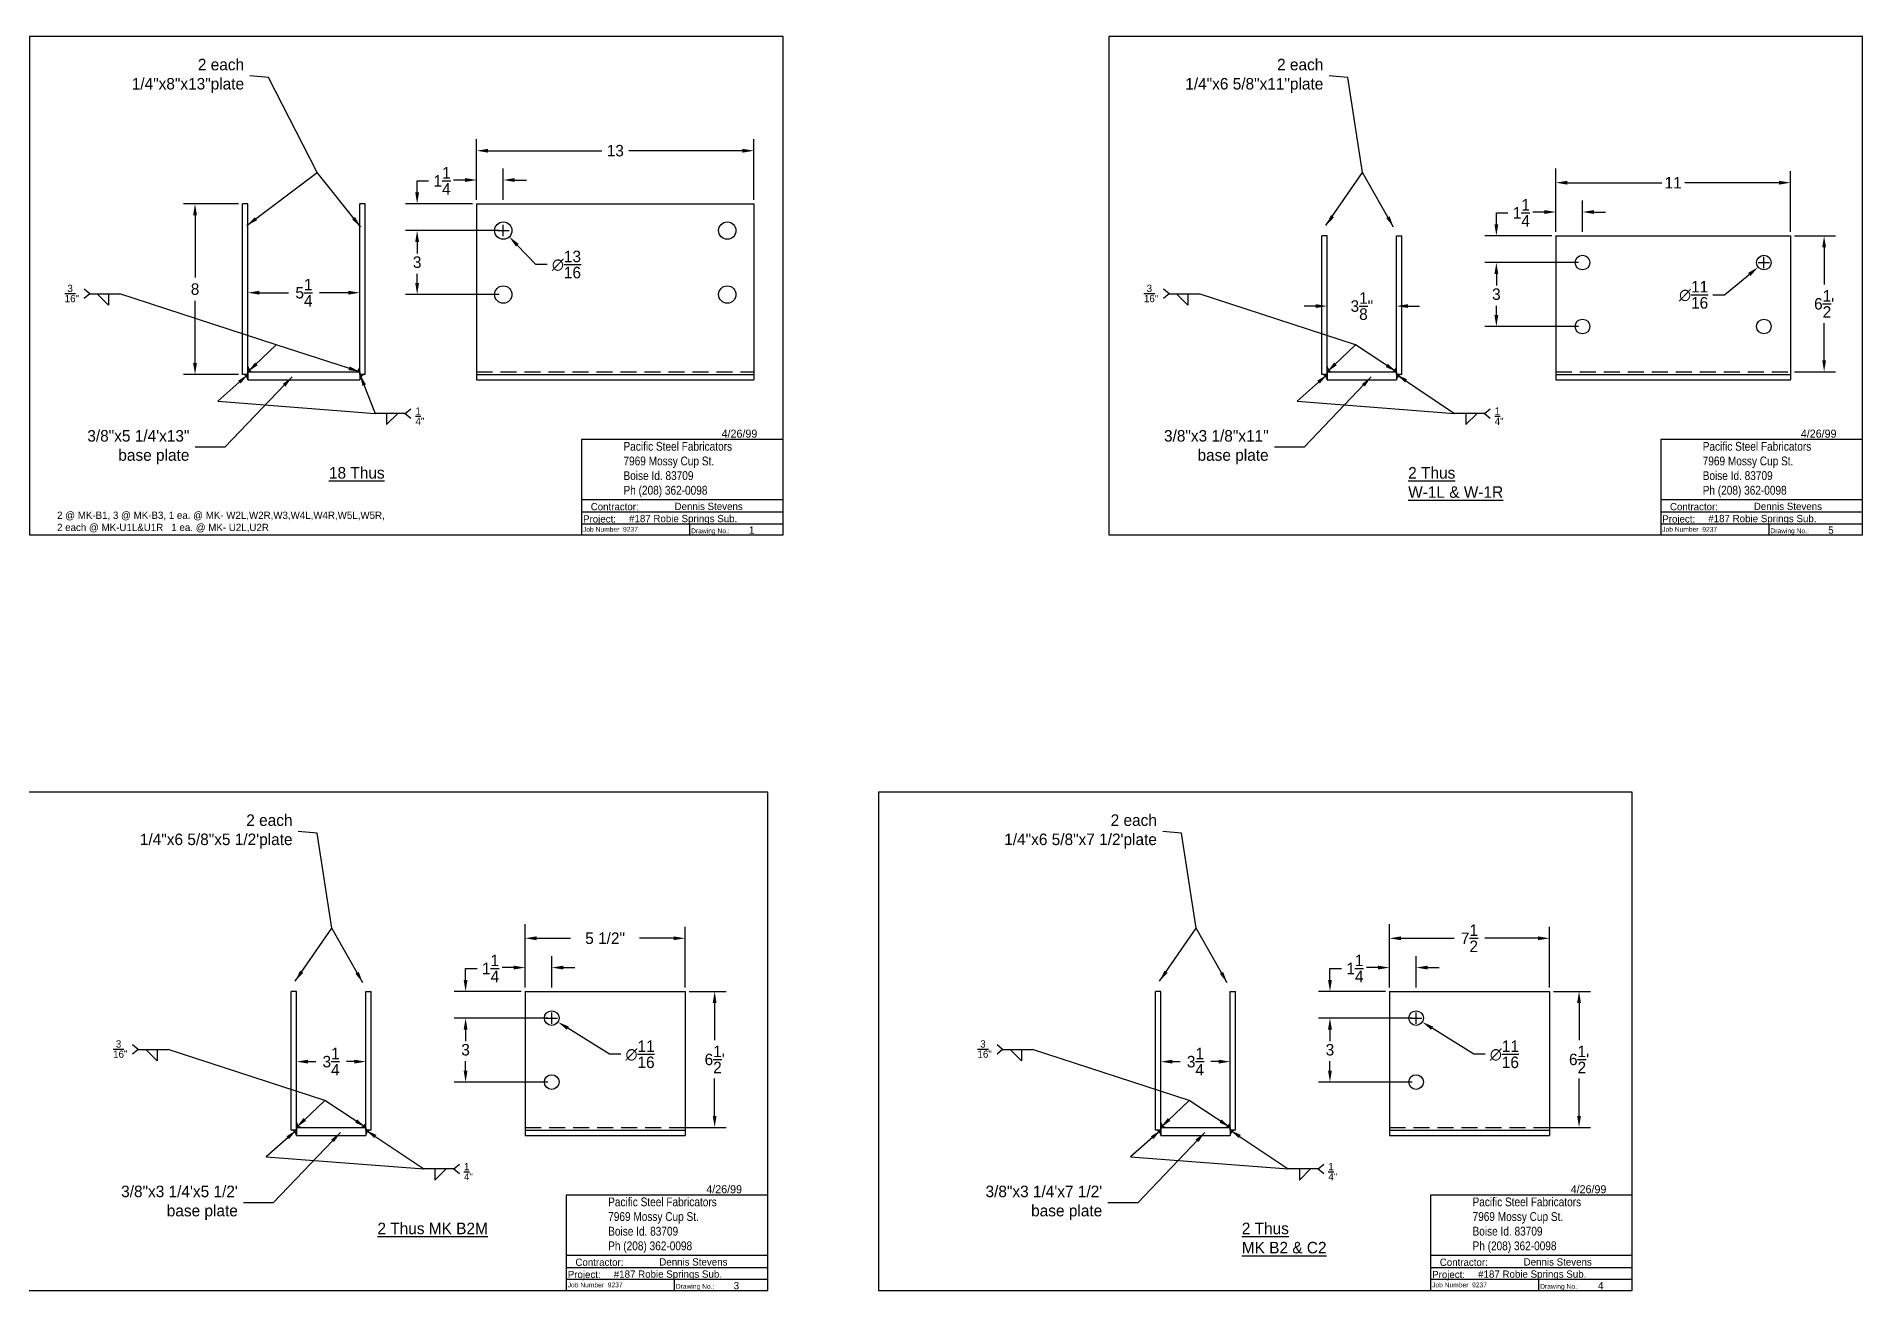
# Model space of a CAD drawing. Extents: x 252 to 458, y -85 to 309.
# Drawn here: x 331.8 to 417.4, y -37.6 to 21.2 of the extents above; entities that cross this region are included whole.
import ezdxf

# ---------------------------------------------------------------- set-up
doc = ezdxf.new("R2010")
doc.units = 0
doc.header["$MEASUREMENT"] = 0
doc.linetypes.add('HIDDEN', pattern=[0.375, 0.25, -0.125])
doc.layers.get('0').update_dxf_attribs({"linetype": 'CONTINUOUS'})
doc.layers.get('DEFPOINTS').update_dxf_attribs({"linetype": 'CONTINUOUS'})
doc.dimstyles.get("Standard").update_dxf_attribs({"dimscale": 12, "dimtxt": 0.18, "dimasz": 0.18, "dimexe": 0.18, "dimexo": 0.0625, "dimgap": 0.09, "dimtad": 0, "dimtih": 1, "dimtoh": 1, "dimdec": 4, "dimzin": 0, "dimdsep": 46, "dimlunit": 5, "dimtxsty": 'Standard', "dimcen": 0.09, "dimadec": 0, "dimazin": 0, "dimtfac": 1, "dimtdec": 4, "dimtofl": 0, "dimtmove": 0, "dimatfit": 3, "dimfxl": 1, "dimtolj": 1, "dimtzin": 0, "dimarcsym": 0})

# ---------------------------------------------------------------- blocks, each defined once
blk = doc.blocks.new('*D0')
at = {"color": 0, "lineweight": -2}
for p, q in [((341.715, 5.659), (341.715, 9.722)), ((346.965, 5.659), (346.965, 9.722)), ((342.255, 9.182), (343.62, 9.182)), ((346.425, 9.182), (345.06, 9.182))]:
    blk.add_line(p, q, dxfattribs=at)
at = {"color": 0}
for points in [[(342.255, 9.272), (342.255, 9.092), (341.715, 9.182)], [(346.425, 9.272), (346.425, 9.092), (346.965, 9.182)]]:
    blk.add_solid(points, dxfattribs=at)
at = {"layer": 'DEFPOINTS', "color": 0}
for p in [(346.965, 9.182), (341.715, 5.472), (346.965, 5.472)]:
    blk.add_point(p, dxfattribs=at)
at = {"color": 0, "insert": (344.34, 9.182), "char_height": 0.54, "attachment_point": 5}
blk.add_mtext('\\A1;5{\\H1.000000x;\\S1/4;}', dxfattribs=at)
blk = doc.blocks.new('*D1')
at = {"color": 0, "lineweight": -2}
for p, q in [((341.278, 13.347), (338.694, 13.347)), ((339.234, 12.807), (339.234, 9.887)), ((339.234, 5.887), (339.234, 8.807)), ((341.278, 5.347), (338.694, 5.347))]:
    blk.add_line(p, q, dxfattribs=at)
at = {"color": 0}
for points in [[(339.144, 12.807), (339.324, 12.807), (339.234, 13.347)], [(339.144, 5.887), (339.324, 5.887), (339.234, 5.347)]]:
    blk.add_solid(points, dxfattribs=at)
at = {"layer": 'DEFPOINTS', "color": 0}
for p in [(341.465, 13.347), (339.234, 5.347), (341.465, 5.347)]:
    blk.add_point(p, dxfattribs=at)
at = {"color": 0, "insert": (339.234, 9.347), "char_height": 0.54, "attachment_point": 5}
blk.add_mtext('\\A1;8', dxfattribs=at)
blk = doc.blocks.new('*D2')
at = {"color": 0, "lineweight": -2}
for p, q in [((349.644, 13.887), (349.644, 14.427)), ((349.644, 14.427), (350.184, 14.427)), ((352.245, 13.347), (349.104, 13.347)), ((352.245, 12.097), (349.104, 12.097)), ((349.644, 11.557), (349.644, 11.017))]:
    blk.add_line(p, q, dxfattribs=at)
at = {"color": 0}
for points in [[(349.554, 13.887), (349.734, 13.887), (349.644, 13.347)], [(349.554, 11.557), (349.734, 11.557), (349.644, 12.097)]]:
    blk.add_solid(points, dxfattribs=at)
at = {"layer": 'DEFPOINTS', "color": 0}
for p in [(349.644, 13.347), (352.432, 13.347), (352.432, 12.097)]:
    blk.add_point(p, dxfattribs=at)
at = {"color": 0, "insert": (350.814, 14.427), "char_height": 0.54, "attachment_point": 5}
blk.add_mtext('\\A1;1{\\H1.000000x;\\S1/4;}', dxfattribs=at)
blk = doc.blocks.new('*D3')
at = {"color": 0, "lineweight": -2}
for p, q in [((353.495, 12.097), (349.104, 12.097)), ((349.644, 11.557), (349.644, 11.15)), ((349.644, 9.637), (349.644, 10.07)), ((353.495, 9.097), (349.104, 9.097))]:
    blk.add_line(p, q, dxfattribs=at)
at = {"color": 0}
for points in [[(349.554, 11.557), (349.734, 11.557), (349.644, 12.097)], [(349.554, 9.637), (349.734, 9.637), (349.644, 9.097)]]:
    blk.add_solid(points, dxfattribs=at)
at = {"layer": 'DEFPOINTS', "color": 0}
for p in [(353.682, 12.097), (349.644, 9.097), (353.682, 9.097)]:
    blk.add_point(p, dxfattribs=at)
at = {"color": 0, "insert": (349.644, 10.61), "char_height": 0.54, "attachment_point": 5}
blk.add_mtext('\\A1;3', dxfattribs=at)
blk = doc.blocks.new('*D4')
at = {"color": 0, "lineweight": -2}
for p, q in [((352.432, 13.534), (352.432, 16.38)), ((365.432, 13.534), (365.432, 16.38)), ((352.972, 15.84), (358.302, 15.84)), ((364.892, 15.84), (359.562, 15.84))]:
    blk.add_line(p, q, dxfattribs=at)
at = {"color": 0}
for points in [[(352.972, 15.93), (352.972, 15.75), (352.432, 15.84)], [(364.892, 15.93), (364.892, 15.75), (365.432, 15.84)]]:
    blk.add_solid(points, dxfattribs=at)
at = {"layer": 'DEFPOINTS', "color": 0}
for p in [(352.432, 15.84), (352.432, 13.347), (365.432, 13.347)]:
    blk.add_point(p, dxfattribs=at)
at = {"color": 0, "insert": (358.932, 15.84), "char_height": 0.54, "attachment_point": 5}
blk.add_mtext('\\A1;13', dxfattribs=at)
blk = doc.blocks.new('*D5')
at = {"color": 0, "lineweight": -2}
for p, q in [((353.412, 12.097), (353.952, 12.097)), ((353.682, 11.827), (353.682, 12.367)), ((355.203, 10.504), (354.336, 11.412)), ((355.743, 10.504), (355.203, 10.504))]:
    blk.add_line(p, q, dxfattribs=at)
at = {"color": 0}
blk.add_solid([(354.401, 11.474), (354.271, 11.35), (353.963, 11.803)], dxfattribs=at)
at = {"layer": 'DEFPOINTS', "color": 0}
for p in [(353.402, 12.39), (353.963, 11.803)]:
    blk.add_point(p, dxfattribs=at)
at = {"color": 0, "insert": (356.643, 10.504), "char_height": 0.54, "attachment_point": 5}
blk.add_mtext('\\A1;∅{\\H1.000000x;\\S13/16;}', dxfattribs=at)
blk = doc.blocks.new('*D7')
at = {"color": 0, "lineweight": -2}
for p, q in [((400.229, 12.387), (400.229, 12.927)), ((400.229, 12.927), (400.769, 12.927)), ((402.829, 11.847), (399.689, 11.847)), ((402.829, 10.597), (399.689, 10.597)), ((400.229, 10.057), (400.229, 9.517))]:
    blk.add_line(p, q, dxfattribs=at)
at = {"color": 0}
for points in [[(400.139, 12.387), (400.319, 12.387), (400.229, 11.847)], [(400.139, 10.057), (400.319, 10.057), (400.229, 10.597)]]:
    blk.add_solid(points, dxfattribs=at)
at = {"layer": 'DEFPOINTS', "color": 0}
for p in [(400.229, 11.847), (403.017, 11.847), (403.017, 10.597)]:
    blk.add_point(p, dxfattribs=at)
at = {"color": 0, "insert": (401.399, 12.927), "char_height": 0.54, "attachment_point": 5}
blk.add_mtext('\\A1;1{\\H1.000000x;\\S1/4;}', dxfattribs=at)
blk = doc.blocks.new('*D9')
at = {"color": 0, "lineweight": -2}
for p, q in [((403.017, 12.034), (403.017, 14.88)), ((414.017, 12.034), (414.017, 14.88)), ((403.557, 14.34), (407.977, 14.34)), ((413.477, 14.34), (409.057, 14.34))]:
    blk.add_line(p, q, dxfattribs=at)
at = {"color": 0}
for points in [[(403.557, 14.43), (403.557, 14.25), (403.017, 14.34)], [(413.477, 14.43), (413.477, 14.25), (414.017, 14.34)]]:
    blk.add_solid(points, dxfattribs=at)
at = {"layer": 'DEFPOINTS', "color": 0}
for p in [(403.017, 14.34), (403.017, 11.847), (414.017, 11.847)]:
    blk.add_point(p, dxfattribs=at)
at = {"color": 0, "insert": (408.517, 14.34), "char_height": 0.54, "attachment_point": 5}
blk.add_mtext('\\A1;11', dxfattribs=at)
blk = doc.blocks.new('*D8')
at = {"color": 0, "lineweight": -2}
for p, q in [((404.079, 10.597), (399.689, 10.597)), ((400.229, 10.057), (400.229, 9.65)), ((400.229, 8.137), (400.229, 8.57)), ((404.079, 7.597), (399.689, 7.597))]:
    blk.add_line(p, q, dxfattribs=at)
at = {"color": 0}
for points in [[(400.139, 10.057), (400.319, 10.057), (400.229, 10.597)], [(400.139, 8.137), (400.319, 8.137), (400.229, 7.597)]]:
    blk.add_solid(points, dxfattribs=at)
at = {"layer": 'DEFPOINTS', "color": 0}
for p in [(404.267, 10.597), (400.229, 7.597), (404.267, 7.597)]:
    blk.add_point(p, dxfattribs=at)
at = {"color": 0, "insert": (400.229, 9.11), "char_height": 0.54, "attachment_point": 5}
blk.add_mtext('\\A1;3', dxfattribs=at)
blk = doc.blocks.new('*D10')
at = {"color": 0, "lineweight": -2}
for p, q in [((392.3, 5.659), (392.3, 9.095)), ((395.55, 5.659), (395.55, 9.095)), ((391.76, 8.555), (391.22, 8.555)), ((396.09, 8.555), (396.63, 8.555))]:
    blk.add_line(p, q, dxfattribs=at)
at = {"color": 0}
for points in [[(391.76, 8.645), (391.76, 8.465), (392.3, 8.555)], [(396.09, 8.645), (396.09, 8.465), (395.55, 8.555)]]:
    blk.add_solid(points, dxfattribs=at)
at = {"layer": 'DEFPOINTS', "color": 0}
for p in [(392.3, 8.555), (392.3, 5.472), (395.55, 5.472)]:
    blk.add_point(p, dxfattribs=at)
at = {"color": 0, "insert": (393.925, 8.555), "char_height": 0.54, "attachment_point": 5}
blk.add_mtext('\\A1;3\\S1/8;"', dxfattribs=at)
blk = doc.blocks.new('FILLET_WELD_RIGHT')
for p, q in [((20, 0), (0, 0)), ((7.5, -7.5), (15, 0)), ((7.5, 0), (7.5, -7.5)), ((20, 0), (23.75, 3.125)), ((20, 0), (23.75, -3.125))]:
    blk.add_line(p, q)
blk = doc.blocks.new('*D12')
at = {"color": 0, "lineweight": -2}
for p, q in [((414.204, 11.847), (416.131, 11.847)), ((415.591, 11.307), (415.591, 9.559)), ((415.591, 6.012), (415.591, 7.759)), ((414.204, 5.472), (416.131, 5.472))]:
    blk.add_line(p, q, dxfattribs=at)
at = {"color": 0}
for points in [[(415.501, 11.307), (415.681, 11.307), (415.591, 11.847)], [(415.501, 6.012), (415.681, 6.012), (415.591, 5.472)]]:
    blk.add_solid(points, dxfattribs=at)
at = {"layer": 'DEFPOINTS', "color": 0}
for p in [(414.017, 11.847), (415.591, 11.847), (414.017, 5.472)]:
    blk.add_point(p, dxfattribs=at)
at = {"color": 0, "insert": (415.591, 8.659), "char_height": 0.54, "attachment_point": 5}
blk.add_mtext("\\A1;6\\S1/2;'", dxfattribs=at)
blk = doc.blocks.new('*D13')
at = {"color": 0, "lineweight": -2}
for p, q in [((412.497, 10.597), (413.037, 10.597)), ((412.767, 10.327), (412.767, 10.867)), ((410.916, 9.084), (412.083, 10.037)), ((410.376, 9.084), (410.916, 9.084))]:
    blk.add_line(p, q, dxfattribs=at)
at = {"color": 0}
blk.add_solid([(412.026, 10.107), (412.14, 9.967), (412.501, 10.379)], dxfattribs=at)
at = {"layer": 'DEFPOINTS', "color": 0}
for p in [(412.501, 10.379), (413.033, 10.814)]:
    blk.add_point(p, dxfattribs=at)
at = {"color": 0, "insert": (409.476, 9.084), "char_height": 0.54, "attachment_point": 5}
blk.add_mtext('\\A1;∅{\\H1.000000x;\\S11/16;}', dxfattribs=at)
blk = doc.blocks.new('*D16')
at = {"color": 0, "lineweight": -2}
for p, q in [((355.765, -24.838), (351.375, -24.838)), ((351.915, -25.378), (351.915, -25.785)), ((351.915, -27.298), (351.915, -26.865)), ((355.765, -27.838), (351.375, -27.838))]:
    blk.add_line(p, q, dxfattribs=at)
at = {"color": 0}
for points in [[(351.825, -25.378), (352.005, -25.378), (351.915, -24.838)], [(351.825, -27.298), (352.005, -27.298), (351.915, -27.838)]]:
    blk.add_solid(points, dxfattribs=at)
at = {"layer": 'DEFPOINTS', "color": 0}
for p in [(355.953, -24.838), (351.915, -27.838), (355.953, -27.838)]:
    blk.add_point(p, dxfattribs=at)
at = {"color": 0, "insert": (351.915, -26.325), "char_height": 0.54, "attachment_point": 5}
blk.add_mtext('\\A1;3', dxfattribs=at)
blk = doc.blocks.new('*D14')
at = {"color": 0, "lineweight": -2}
for p, q in [((351.915, -23.048), (351.915, -22.508)), ((351.915, -22.508), (352.455, -22.508)), ((354.515, -23.588), (351.375, -23.588)), ((354.515, -24.838), (351.375, -24.838)), ((351.915, -25.378), (351.915, -25.918))]:
    blk.add_line(p, q, dxfattribs=at)
at = {"color": 0}
for points in [[(351.825, -23.048), (352.005, -23.048), (351.915, -23.588)], [(351.825, -25.378), (352.005, -25.378), (351.915, -24.838)]]:
    blk.add_solid(points, dxfattribs=at)
at = {"layer": 'DEFPOINTS', "color": 0}
for p in [(351.915, -23.588), (354.703, -23.588), (354.703, -24.838)]:
    blk.add_point(p, dxfattribs=at)
at = {"color": 0, "insert": (353.085, -22.508), "char_height": 0.54, "attachment_point": 5}
blk.add_mtext('\\A1;1{\\H1.000000x;\\S1/4;}', dxfattribs=at)
blk = doc.blocks.new('*D17')
at = {"color": 0, "lineweight": -2}
for p, q in [((343.985, -29.776), (343.985, -26.34)), ((347.235, -29.776), (347.235, -26.34)), ((344.525, -26.88), (344.89, -26.88)), ((346.695, -26.88), (346.33, -26.88))]:
    blk.add_line(p, q, dxfattribs=at)
at = {"color": 0}
for points in [[(344.525, -26.79), (344.525, -26.97), (343.985, -26.88)], [(346.695, -26.79), (346.695, -26.97), (347.235, -26.88)]]:
    blk.add_solid(points, dxfattribs=at)
at = {"layer": 'DEFPOINTS', "color": 0}
for p in [(343.985, -26.88), (343.985, -29.963), (347.235, -29.963)]:
    blk.add_point(p, dxfattribs=at)
at = {"color": 0, "insert": (345.61, -26.88), "char_height": 0.54, "attachment_point": 5}
blk.add_mtext('\\A1;3{\\H1.000000x;\\S1/4;}', dxfattribs=at)
blk = doc.blocks.new('*D15')
at = {"color": 0, "lineweight": -2}
for p, q in [((354.703, -23.401), (354.703, -20.555)), ((355.243, -21.095), (356.833, -21.095)), ((361.663, -21.095), (360.073, -21.095)), ((362.203, -23.401), (362.203, -20.555))]:
    blk.add_line(p, q, dxfattribs=at)
at = {"color": 0}
for points in [[(355.243, -21.005), (355.243, -21.185), (354.703, -21.095)], [(361.663, -21.005), (361.663, -21.185), (362.203, -21.095)]]:
    blk.add_solid(points, dxfattribs=at)
at = {"layer": 'DEFPOINTS', "color": 0}
for p in [(354.703, -21.095), (354.703, -23.588), (362.203, -23.588)]:
    blk.add_point(p, dxfattribs=at)
at = {"color": 0, "insert": (358.453, -21.095), "char_height": 0.54, "attachment_point": 5}
blk.add_mtext('\\A1;5 1/2"', dxfattribs=at)
blk = doc.blocks.new('*D18')
at = {"color": 0, "lineweight": -2}
for p, q in [((362.39, -23.588), (364.129, -23.588)), ((363.589, -24.128), (363.589, -25.876)), ((363.589, -29.423), (363.589, -27.676)), ((362.203, -29.963), (364.129, -29.963))]:
    blk.add_line(p, q, dxfattribs=at)
at = {"color": 0}
for points in [[(363.499, -24.128), (363.679, -24.128), (363.589, -23.588)], [(363.499, -29.423), (363.679, -29.423), (363.589, -29.963)]]:
    blk.add_solid(points, dxfattribs=at)
at = {"layer": 'DEFPOINTS', "color": 0}
for p in [(362.203, -23.588), (363.589, -23.588), (362.015, -29.963)]:
    blk.add_point(p, dxfattribs=at)
at = {"color": 0, "insert": (363.589, -26.776), "char_height": 0.54, "attachment_point": 5}
blk.add_mtext("\\A1;6\\S1/2;'", dxfattribs=at)
blk = doc.blocks.new('*D19')
at = {"color": 0, "lineweight": -2}
for p, q in [((355.953, -25.108), (355.953, -24.568)), ((355.683, -24.838), (356.223, -24.838)), ((358.653, -26.533), (356.701, -25.308)), ((359.193, -26.533), (358.653, -26.533))]:
    blk.add_line(p, q, dxfattribs=at)
at = {"color": 0}
blk.add_solid([(356.749, -25.232), (356.653, -25.384), (356.244, -25.021)], dxfattribs=at)
at = {"layer": 'DEFPOINTS', "color": 0}
for p in [(355.661, -24.656), (356.244, -25.021)]:
    blk.add_point(p, dxfattribs=at)
at = {"color": 0, "insert": (360.093, -26.533), "char_height": 0.54, "attachment_point": 5}
blk.add_mtext('\\A1;∅{\\H1.000000x;\\S11/16;}', dxfattribs=at)
blk = doc.blocks.new('*D23')
at = {"color": 0, "lineweight": -2}
for p, q in [((395.217, -23.401), (395.217, -20.555)), ((395.757, -21.095), (398.247, -21.095)), ((402.177, -21.095), (399.687, -21.095)), ((402.717, -23.401), (402.717, -20.555))]:
    blk.add_line(p, q, dxfattribs=at)
at = {"color": 0}
for points in [[(395.757, -21.005), (395.757, -21.185), (395.217, -21.095)], [(402.177, -21.005), (402.177, -21.185), (402.717, -21.095)]]:
    blk.add_solid(points, dxfattribs=at)
at = {"layer": 'DEFPOINTS', "color": 0}
for p in [(395.217, -21.095), (395.217, -23.588), (402.717, -23.588)]:
    blk.add_point(p, dxfattribs=at)
at = {"color": 0, "insert": (398.967, -21.095), "char_height": 0.54, "attachment_point": 5}
blk.add_mtext('\\A1;7{\\H1.000000x;\\S1/2;}', dxfattribs=at)
blk = doc.blocks.new('*D24')
at = {"color": 0, "lineweight": -2}
for p, q in [((402.905, -23.588), (404.644, -23.588)), ((404.104, -24.128), (404.104, -25.876)), ((404.104, -29.423), (404.104, -27.676)), ((402.717, -29.963), (404.644, -29.963))]:
    blk.add_line(p, q, dxfattribs=at)
at = {"color": 0}
for points in [[(404.014, -24.128), (404.194, -24.128), (404.104, -23.588)], [(404.014, -29.423), (404.194, -29.423), (404.104, -29.963)]]:
    blk.add_solid(points, dxfattribs=at)
at = {"layer": 'DEFPOINTS', "color": 0}
for p in [(402.717, -23.588), (404.104, -23.588), (402.53, -29.963)]:
    blk.add_point(p, dxfattribs=at)
at = {"color": 0, "insert": (404.104, -26.776), "char_height": 0.54, "attachment_point": 5}
blk.add_mtext("\\A1;6\\S1/2;'", dxfattribs=at)
blk = doc.blocks.new('*D25')
at = {"color": 0, "lineweight": -2}
for p, q in [((396.467, -25.108), (396.467, -24.568)), ((396.197, -24.838), (396.737, -24.838)), ((399.167, -26.533), (397.216, -25.308)), ((399.707, -26.533), (399.167, -26.533))]:
    blk.add_line(p, q, dxfattribs=at)
at = {"color": 0}
blk.add_solid([(397.263, -25.232), (397.168, -25.384), (396.758, -25.021)], dxfattribs=at)
at = {"layer": 'DEFPOINTS', "color": 0}
for p in [(396.176, -24.656), (396.758, -25.021)]:
    blk.add_point(p, dxfattribs=at)
at = {"color": 0, "insert": (400.607, -26.533), "char_height": 0.54, "attachment_point": 5}
blk.add_mtext('\\A1;∅{\\H1.000000x;\\S11/16;}', dxfattribs=at)
blk = doc.blocks.new('*D22')
at = {"color": 0, "lineweight": -2}
for p, q in [((384.5, -29.776), (384.5, -26.34)), ((387.75, -29.776), (387.75, -26.34)), ((385.04, -26.88), (385.405, -26.88)), ((387.21, -26.88), (386.845, -26.88))]:
    blk.add_line(p, q, dxfattribs=at)
at = {"color": 0}
for points in [[(385.04, -26.79), (385.04, -26.97), (384.5, -26.88)], [(387.21, -26.79), (387.21, -26.97), (387.75, -26.88)]]:
    blk.add_solid(points, dxfattribs=at)
at = {"layer": 'DEFPOINTS', "color": 0}
for p in [(384.5, -26.88), (384.5, -29.963), (387.75, -29.963)]:
    blk.add_point(p, dxfattribs=at)
at = {"color": 0, "insert": (386.125, -26.88), "char_height": 0.54, "attachment_point": 5}
blk.add_mtext('\\A1;3{\\H1.000000x;\\S1/4;}', dxfattribs=at)
blk = doc.blocks.new('*D21')
at = {"color": 0, "lineweight": -2}
for p, q in [((392.429, -23.048), (392.429, -22.508)), ((392.429, -22.508), (392.969, -22.508)), ((395.03, -23.588), (391.889, -23.588)), ((395.03, -24.838), (391.889, -24.838)), ((392.429, -25.378), (392.429, -25.918))]:
    blk.add_line(p, q, dxfattribs=at)
at = {"color": 0}
for points in [[(392.339, -23.048), (392.519, -23.048), (392.429, -23.588)], [(392.339, -25.378), (392.519, -25.378), (392.429, -24.838)]]:
    blk.add_solid(points, dxfattribs=at)
at = {"layer": 'DEFPOINTS', "color": 0}
for p in [(392.429, -23.588), (395.217, -23.588), (395.217, -24.838)]:
    blk.add_point(p, dxfattribs=at)
at = {"color": 0, "insert": (393.599, -22.508), "char_height": 0.54, "attachment_point": 5}
blk.add_mtext('\\A1;1{\\H1.000000x;\\S1/4;}', dxfattribs=at)
blk = doc.blocks.new('*D20')
at = {"color": 0, "lineweight": -2}
for p, q in [((396.28, -24.838), (391.889, -24.838)), ((392.429, -25.378), (392.429, -25.785)), ((392.429, -27.298), (392.429, -26.865)), ((396.28, -27.838), (391.889, -27.838))]:
    blk.add_line(p, q, dxfattribs=at)
at = {"color": 0}
for points in [[(392.339, -25.378), (392.519, -25.378), (392.429, -24.838)], [(392.339, -27.298), (392.519, -27.298), (392.429, -27.838)]]:
    blk.add_solid(points, dxfattribs=at)
at = {"layer": 'DEFPOINTS', "color": 0}
for p in [(396.467, -24.838), (392.429, -27.838), (396.467, -27.838)]:
    blk.add_point(p, dxfattribs=at)
at = {"color": 0, "insert": (392.429, -26.325), "char_height": 0.54, "attachment_point": 5}
blk.add_mtext('\\A1;3', dxfattribs=at)

msp = doc.modelspace()

# ---------------------------------------------------------------- linework, layer by layer
at = {"color": 0, "linetype": 'ByBlock'}
for p, q in [((352.43225, 13.53401), (352.43225, 15.0061)), ((353.68225, 13.53401), (353.68225, 15.0061)), ((403.0169, 13.53401), (403.0169, 15.0061)), ((351.89225, 14.4661), (351.35225, 14.4661)), ((354.22225, 14.4661), (354.76225, 14.4661)), ((402.4769, 12.9661), (401.9369, 12.9661)), ((404.2669, 12.03401), (404.2669, 13.5061)), ((404.8069, 12.9661), (405.3469, 12.9661)), ((354.70262, -21.90085), (354.70262, -20.42877)), ((395.21709, -21.90085), (395.21709, -20.42877)), ((355.95262, -23.40085), (355.95262, -21.92877)), ((396.46709, -23.40085), (396.46709, -21.92877)), ((354.16262, -22.46877), (353.62262, -22.46877)), ((356.49262, -22.46877), (357.03262, -22.46877)), ((394.67709, -22.46877), (394.13709, -22.46877)), ((397.00709, -22.46877), (397.54709, -22.46877))]:
    msp.add_line(p, q, dxfattribs=at)
for p, q in [((341.46511, 5.34651), (341.46511, 13.34651)), ((341.71511, 13.34651), (341.46511, 13.34651)), ((341.71511, 5.34651), (341.71511, 13.34651)), ((347.21511, 13.34651), (346.96511, 13.34651)), ((346.96511, 5.34651), (346.96511, 13.34651)), ((347.21511, 5.34651), (347.21511, 13.34651)), ((352.43225, 13.34651), (365.43225, 13.34651)), ((352.43225, 13.34651), (352.43225, 5.09651)), ((365.43225, 13.34651), (365.43225, 5.09651)), ((392.04977, 5.34651), (392.04977, 11.84651)), ((392.29977, 11.84651), (392.04977, 11.84651)), ((392.29977, 5.34651), (392.29977, 11.84651)), ((395.54977, 5.34651), (395.54977, 11.84651)), ((395.54977, 11.84651), (395.79977, 11.84651)), ((395.79977, 5.34651), (395.79977, 11.84651)), ((403.0169, 11.84651), (403.0169, 5.09651)), ((403.0169, 11.84651), (414.0169, 11.84651)), ((414.0169, 11.84651), (414.0169, 5.09651)), ((341.71511, 5.34651), (341.46511, 5.34651)), ((341.71511, 5.47151), (346.96511, 5.47151)), ((341.71511, 5.47151), (341.71511, 5.09651)), ((346.96511, 5.47151), (346.96511, 5.09651)), ((347.21511, 5.34651), (346.96511, 5.34651)), ((352.43225, 5.34651), (365.43225, 5.34651)), ((392.29977, 5.34651), (392.04977, 5.34651)), ((392.29977, 5.47151), (393.92477, 5.47151)), ((392.29977, 5.47151), (392.29977, 5.09651)), ((393.92477, 5.47151), (395.54977, 5.47151)), ((395.54977, 5.47151), (395.54977, 5.09651)), ((395.79977, 5.34651), (395.54977, 5.34651)), ((403.0169, 5.34651), (414.0169, 5.34651)), ((341.71511, 5.09651), (346.96511, 5.09651)), ((352.43225, 5.09651), (365.43225, 5.09651)), ((392.29977, 5.09651), (393.92477, 5.09651)), ((393.92477, 5.09651), (395.54977, 5.09651)), ((403.0169, 5.09651), (414.0169, 5.09651)), ((357.34828, -1.09954), (366.80474, -1.09954)), ((366.80474, -1.66602), (357.34828, -1.66602)), ((362.408, -1.66602), (362.408, -2.17806)), ((407.93293, -1.09954), (417.38939, -1.09954)), ((417.38939, -1.66602), (407.93293, -1.66602)), ((412.99265, -1.66602), (412.99265, -2.17806)), ((343.73548, -30.08835), (343.73548, -23.58835)), ((343.98548, -23.58835), (343.73548, -23.58835)), ((343.98548, -30.08835), (343.98548, -23.58835)), ((347.23548, -23.58835), (347.48548, -23.58835)), ((347.23548, -30.08835), (347.23548, -23.58835)), ((347.48548, -30.08835), (347.48548, -23.58835)), ((354.70262, -23.58835), (362.20262, -23.58835)), ((354.70262, -23.58835), (354.70262, -30.33835)), ((362.20262, -23.58835), (362.20262, -30.33835)), ((384.49996, -23.58835), (384.24996, -23.58835)), ((384.24996, -30.08835), (384.24996, -23.58835)), ((384.49996, -30.08835), (384.49996, -23.58835)), ((387.74996, -30.08835), (387.74996, -23.58835)), ((387.74996, -23.58835), (387.99996, -23.58835)), ((387.99996, -30.08835), (387.99996, -23.58835)), ((395.21709, -23.58835), (402.71709, -23.58835)), ((395.21709, -23.58835), (395.21709, -30.33835)), ((402.71709, -23.58835), (402.71709, -30.33835)), ((343.98548, -30.08835), (343.73548, -30.08835)), ((343.98548, -29.96335), (345.61048, -29.96335)), ((343.98548, -29.96335), (343.98548, -30.33835)), ((343.98548, -30.33835), (345.61048, -30.33835)), ((345.61048, -29.96335), (347.23548, -29.96335)), ((345.61048, -30.33835), (347.23548, -30.33835)), ((347.23548, -29.96335), (347.23548, -30.33835)), ((347.48548, -30.08835), (347.23548, -30.08835)), ((354.70262, -30.08835), (362.20262, -30.08835)), ((354.70262, -30.33835), (362.20262, -30.33835)), ((384.49996, -30.08835), (384.24996, -30.08835)), ((384.49996, -29.96335), (384.49996, -30.33835)), ((384.49996, -29.96335), (386.12496, -29.96335)), ((384.49996, -30.33835), (386.12496, -30.33835)), ((386.12496, -29.96335), (387.74996, -29.96335)), ((386.12496, -30.33835), (387.74996, -30.33835)), ((387.74996, -29.96335), (387.74996, -30.33835)), ((387.99996, -30.08835), (387.74996, -30.08835)), ((395.21709, -30.08835), (402.71709, -30.08835)), ((395.21709, -30.33835), (402.71709, -30.33835)), ((356.63093, -36.5344), (366.08738, -36.5344)), ((397.14541, -36.5344), (406.60186, -36.5344)), ((366.08738, -37.10088), (356.63093, -37.10088)), ((361.69065, -37.10088), (361.69065, -37.61292)), ((406.60186, -37.10088), (397.14541, -37.10088)), ((402.20513, -37.10088), (402.20513, -37.61292))]:
    msp.add_line(p, q)
at = {"linetype": 'HIDDEN', "ltscale": 3}
for p, q in [((352.43225, 5.47151), (365.43225, 5.47151)), ((403.0169, 5.47151), (414.0169, 5.47151)), ((354.70262, -29.96335), (362.20262, -29.96335)), ((395.21709, -29.96335), (402.71709, -29.96335))]:
    msp.add_line(p, q, dxfattribs=at)
for points in [[(331.47661, 21.19694), (331.47661, -2.17806), (366.80474, -2.17806), (366.80474, 21.19694)], [(382.06126, 21.19694), (382.06126, -2.17806), (417.38939, -2.17806), (417.38939, 21.19694)], [(366.80474, -2.17806), (366.80474, 2.2921), (357.34828, 2.2921), (357.34828, -2.17806)], [(417.38939, -2.17806), (417.38939, 2.2921), (407.93293, 2.2921), (407.93293, -2.17806)], [(330.75926, -14.23792), (330.75926, -37.61292), (366.08738, -37.61292), (366.08738, -14.23792)], [(371.27374, -14.23792), (371.27374, -37.61292), (406.60186, -37.61292), (406.60186, -14.23792)], [(366.08738, -37.61292), (366.08738, -33.14276), (356.63093, -33.14276), (356.63093, -37.61292)], [(406.60186, -37.61292), (406.60186, -33.14276), (397.14541, -33.14276), (397.14541, -37.61292)]]:
    msp.add_lwpolyline(points, close=True)
for points in [[(366.80474, -0.53306), (357.34828, -0.53306)], [(417.38939, -0.53306), (407.93293, -0.53306)], [(366.08738, -35.96792), (356.63093, -35.96792)], [(406.60186, -35.96792), (397.14541, -35.96792)]]:
    msp.add_lwpolyline(points)
for centre, radius in [((353.68225, 12.09651), 0.40625), ((364.18225, 12.09651), 0.40625), ((404.2669, 10.59651), 0.34375), ((412.7669, 10.59651), 0.34375), ((353.68225, 9.09651), 0.40625), ((364.18225, 9.09651), 0.40625), ((404.2669, 7.59651), 0.34375), ((412.7669, 7.59651), 0.34375), ((355.95262, -24.83835), 0.34375), ((396.46709, -24.83835), 0.34375), ((355.95262, -27.83835), 0.34375), ((396.46709, -27.83835), 0.34375)]:
    msp.add_circle(centre, radius)
for centre, start, end in [((341.46511, 5.09651), 0, 90), ((341.96511, 5.72151), 180, 270), ((346.71511, 5.72151), 270, 0), ((347.21511, 5.09651), 90, 180), ((392.04977, 5.09651), 0, 90), ((392.54977, 5.72151), 180, 270), ((395.29977, 5.72151), 270, 0), ((395.79977, 5.09651), 90, 180), ((344.23548, -29.71335), 180, 270), ((346.98548, -29.71335), 270, 0), ((384.74996, -29.71335), 180, 270), ((387.49996, -29.71335), 270, 0), ((343.73548, -30.33835), 0, 90), ((347.48548, -30.33835), 90, 180), ((384.24996, -30.33835), 0, 90), ((387.99996, -30.33835), 90, 180)]:
    msp.add_arc(centre, 0.25, start, end)
at = {"color": 0, "linetype": 'ByBlock'}
for points in [[(351.89225, 14.5561), (351.89225, 14.3761), (352.43225, 14.4661)], [(354.22225, 14.5561), (354.22225, 14.3761), (353.68225, 14.4661)], [(402.4769, 13.0561), (402.4769, 12.8761), (403.0169, 12.9661)], [(404.8069, 13.0561), (404.8069, 12.8761), (404.2669, 12.9661)], [(354.16262, -22.37877), (354.16262, -22.55877), (354.70262, -22.46877)], [(356.49262, -22.37877), (356.49262, -22.55877), (355.95262, -22.46877)], [(394.67709, -22.37877), (394.67709, -22.55877), (395.21709, -22.46877)], [(397.00709, -22.37877), (397.00709, -22.55877), (396.46709, -22.46877)]]:
    msp.add_solid(points, dxfattribs=at)
at = {"layer": 'DEFPOINTS', "color": 0, "linetype": 'ByBlock'}
for p in [(353.68225, 14.4661), (352.43225, 13.34651), (353.68225, 13.34651), (403.0169, 13.34651), (404.2669, 13.34651), (404.2669, 12.9661), (354.70262, -22.08835), (355.95262, -22.08835), (395.21709, -22.08835), (396.46709, -22.08835), (355.95262, -22.46877), (396.46709, -22.46877)]:
    msp.add_point(p, dxfattribs=at)

# ---------------------------------------------------------------- block references
at = {"yscale": 0.0703125, "zscale": 0.0703125}
for p, xscale in [((335.70825, 9.12757), -0.0703125), ((386.2929, 9.12757), -0.0703125), ((347.68297, 3.52165), 0.0703125), ((398.26762, 3.52165), 0.0703125), ((337.97862, -26.3073), -0.0703125), ((378.4931, -26.3073), -0.0703125), ((349.95334, -31.91322), 0.0703125), ((390.46782, -31.91322), 0.0703125)]:
    msp.add_blockref('FILLET_WELD_RIGHT', p, dxfattribs=dict(at, xscale=xscale))

# ---------------------------------------------------------------- texts
at = {"char_height": 0.54, "attachment_point": 6}
for s, insert in [('\\A1;2 each\\P1/4"x8"x13"plate', (341.53324, 19.34972)), ('2 each\\P1/4"x6 5/8"x11"plate', (392.1179, 19.34972)), ('\\A1;3/8"x5 1/4\'x13"\\Pbase plate  ', (338.97, 1.9373)), ('3/8"x3 1/8"x11"\\Pbase plate  ', (389.55466, 1.9373)), ('2 each\\P1/4"x6 5/8"x5 1/2\'plate', (343.80361, -16.08514)), ('2 each\\P1/4"x6 5/8"x7 1/2\'plate', (384.31809, -16.08514)), ('3/8"x3 1/4\'x5 1/2\'\\Pbase plate  ', (341.24037, -33.49757)), ('3/8"x3 1/4\'x7 1/2\'\\Pbase plate  ', (381.75485, -33.49757))]:
    msp.add_mtext(s, dxfattribs=dict(at, insert=insert))
for s, insert, char_height, width, attachment_point in [('\\S3/16;"', (333.1247, 9.5554), 0.3412, 1.5988, 1), ('\\S3/16;"', (383.70935, 9.5554), 0.3412, 1.5988, 1), ('\\S1/4;"', (349.56808, 3.80133), 0.3412, 1.5988, 1), ('\\S1/4;"', (400.15274, 3.80133), 0.3412, 1.5988, 1), ('4/26/99', (363.91504, 2.75829), 0.375, 16.2284, 1), ('4/26/99', (414.4997, 2.75829), 0.375, 16.2284, 1), ('\\fTechnicLite|b0|i0|c2|p2;Pacific Steel Fabricators\\P7969 Mossy Cup St.\\PBoise Id. 83709\\PPh (208) 362-0098', (359.31552, 2.18298), 0.4119873, 7.9307556, 1), ('\\fTechnicLite|b0|i0|c2|p2;Pacific Steel Fabricators\\P7969 Mossy Cup St.\\PBoise Id. 83709\\PPh (208) 362-0098', (409.90017, 2.18298), 0.4119873, 7.9307556, 1), ('\\L18 Thus', (345.51168, 1.00354), 0.54, 16.2284, 1), ('\\L2 Thus\\PW-1L & W-1R', (396.09633, 1.00354), 0.54, 16.2284, 1), ('\\fBaskerville Old Face|b0|i0|c0|p18;Contractor:', (358.90528, -0.85459), 0.3398895, 5.1581635, 5), ('\\fBaskerville Old Face|b0|i0|c0|p18;Dennis Stevens', (361.71067, -0.66697), 0.341177, 7.1518, 1), ('\\fBaskerville Old Face|b0|i0|c0|p18;Contractor:', (409.48993, -0.85459), 0.3398895, 5.1581635, 5), ('\\fBaskerville Old Face|b0|i0|c0|p18;Dennis Stevens', (412.29532, -0.66697), 0.341177, 7.1518, 1), ('2 @ MK-B1, 3 @ MK-B3, 1 ea. @ MK- W2L,W2R,W3,W4L,W4R,W5L,W5R,\\P2 each @ MK-U1L&U1R   1 ea. @ MK- U2L,U2R  ', (332.76617, -1.08511), 0.3412, 25.8717, 1), ('\\fBaskerville Old Face|b0|i0|c0|p18;Project:', (357.42237, -1.25719), 0.3398895, 13.0870342, 1), ('\\fBaskerville Old Face|b0|i0|c0|p18;#187 Robie Springs Sub.', (359.57724, -1.23869), 0.341177, 7.1518, 1), ('\\fBaskerville Old Face|b0|i0|c0|p18;Project:', (408.00702, -1.25719), 0.3398895, 13.0870342, 1), ('\\fBaskerville Old Face|b0|i0|c0|p18;#187 Robie Springs Sub.', (410.16189, -1.23869), 0.341177, 7.1518, 1), ('\\fBaskerville Old Face|b0|i0|c0|p18;Job Number  9237', (357.41829, -1.80368), 0.2264063, 6.231375, 1), ('\\fBaskerville Old Face|b0|i0|c0|p18;Drawing No.:', (362.48476, -1.87137), 0.226593, 3.3979922, 1), ('\\fBaskervilleT|b0|i0|c0|p18;1', (365.19877, -1.78008), 0.3398895, 3.456831, 1), ('\\fBaskerville Old Face|b0|i0|c0|p18;Job Number  9237', (408.00294, -1.80368), 0.2264063, 6.231375, 1), ('\\fBaskerville Old Face|b0|i0|c0|p18;Drawing No.:', (413.06941, -1.87137), 0.226593, 3.3979922, 1), ('\\fBaskervilleT|b0|i0|c0|p18;5', (415.78342, -1.78008), 0.3398895, 3.456831, 1), ('\\S3/16;"', (335.39507, -25.87946), 0.3412, 1.5988, 1), ('\\S3/16;"', (375.90955, -25.87946), 0.3412, 1.5988, 1), ('\\S1/4;"', (351.83845, -31.63353), 0.3412, 1.5988, 1), ('\\S1/4;"', (392.35293, -31.63353), 0.3412, 1.5988, 1), ('\\fTechnicLite|b0|i0|c2|p2;Pacific Steel Fabricators\\P7969 Mossy Cup St.\\PBoise Id. 83709\\PPh (208) 362-0098', (358.59816, -33.25189), 0.4119873, 7.9307556, 1), ('4/26/99', (363.19769, -32.67658), 0.375, 16.2284, 1), ('\\fTechnicLite|b0|i0|c2|p2;Pacific Steel Fabricators\\P7969 Mossy Cup St.\\PBoise Id. 83709\\PPh (208) 362-0098', (399.11264, -33.25189), 0.4119873, 7.9307556, 1), ('4/26/99', (403.71217, -32.67658), 0.375, 16.2284, 1), ('\\L2 Thus MK B2M', (347.78205, -34.43132), 0.54, 16.2284, 1), ('\\L2 Thus \\PMK B2 & C2', (388.29652, -34.43132), 0.54, 16.2284, 1), ('\\fBaskerville Old Face|b0|i0|c0|p18;Project:', (356.70501, -36.69205), 0.3398895, 13.0870342, 1), ('\\fBaskerville Old Face|b0|i0|c0|p18;Contractor:', (358.18793, -36.28946), 0.3398895, 5.1581635, 5), ('\\fBaskerville Old Face|b0|i0|c0|p18;#187 Robie Springs Sub.', (358.85989, -36.67355), 0.341177, 7.1518, 1), ('\\fBaskerville Old Face|b0|i0|c0|p18;Dennis Stevens', (360.99331, -36.10183), 0.341177, 7.1518, 1), ('\\fBaskerville Old Face|b0|i0|c0|p18;Project:', (397.21949, -36.69205), 0.3398895, 13.0870342, 1), ('\\fBaskerville Old Face|b0|i0|c0|p18;Contractor:', (398.70241, -36.28946), 0.3398895, 5.1581635, 5), ('\\fBaskerville Old Face|b0|i0|c0|p18;#187 Robie Springs Sub.', (399.37436, -36.67355), 0.341177, 7.1518, 1), ('\\fBaskerville Old Face|b0|i0|c0|p18;Dennis Stevens', (401.50779, -36.10183), 0.341177, 7.1518, 1), ('\\fBaskerville Old Face|b0|i0|c0|p18;Job Number  9237', (356.70093, -37.23854), 0.2264063, 6.231375, 1), ('\\fBaskerville Old Face|b0|i0|c0|p18;Drawing No.:', (361.76741, -37.30624), 0.226593, 3.3979922, 1), ('\\fBaskervilleT|b0|i0|c0|p18;3', (364.48141, -37.21495), 0.3398895, 3.456831, 1), ('\\fBaskerville Old Face|b0|i0|c0|p18;Job Number  9237', (397.21541, -37.23854), 0.2264063, 6.231375, 1), ('\\fBaskerville Old Face|b0|i0|c0|p18;Drawing No.:', (402.28188, -37.30624), 0.226593, 3.3979922, 1), ('\\fBaskervilleT|b0|i0|c0|p18;4', (404.99589, -37.21495), 0.3398895, 3.456831, 1)]:
    msp.add_mtext(s, dxfattribs=dict(insert=insert, char_height=char_height, width=width, attachment_point=attachment_point))

# ---------------------------------------------------------------- dimensions: what is measured, and where the dimension line sits
for base, p1, p2, picture, middle in [((352.43225, 15.83956), (365.43225, 13.34651), (352.43225, 13.34651), '*D4', (358.93225, 15.83956)), ((403.0169, 14.33956), (414.0169, 11.84651), (403.0169, 11.84651), '*D9', (408.5169, 14.33956)), ((395.21709, -21.0953), (402.71709, -23.58835), (395.21709, -23.58835), '*D23', (398.96709, -21.0953)), ((343.98548, -26.87977), (347.23548, -29.96335), (343.98548, -29.96335), '*D17', (345.61048, -26.87977)), ((384.49996, -26.87977), (387.74996, -29.96335), (384.49996, -29.96335), '*D22', (386.12496, -26.87977))]:
    dim = msp.add_linear_dim(base=base, p1=p1, p2=p2, dimstyle='Standard', override={"dimscale": 3, "dimlunit": 5})
    dim.commit()
    dim.dimension.update_dxf_attribs({"geometry": picture, "text_midpoint": middle})
for base, p1, p2, picture, middle in [((349.64432, 13.34651), (352.43225, 12.09651), (352.43225, 13.34651), '*D2', (350.81432, 14.42651)), ((400.22897, 11.84651), (403.0169, 10.59651), (403.0169, 11.84651), '*D7', (401.39897, 12.92651)), ((349.64432, 9.09651), (353.68225, 12.09651), (353.68225, 9.09651), '*D3', (349.64432, 10.60983)), ((400.22897, 7.59651), (404.2669, 10.59651), (404.2669, 7.59651), '*D8', (400.22897, 9.10983)), ((351.91469, -23.58835), (354.70262, -24.83835), (354.70262, -23.58835), '*D14', (353.08469, -22.50835)), ((392.42917, -23.58835), (395.21709, -24.83835), (395.21709, -23.58835), '*D21', (393.59917, -22.50835)), ((351.91469, -27.83835), (355.95262, -24.83835), (355.95262, -27.83835), '*D16', (351.91469, -26.32504)), ((392.42917, -27.83835), (396.46709, -24.83835), (396.46709, -27.83835), '*D20', (392.42917, -26.32504))]:
    dim = msp.add_linear_dim(base=base, p1=p1, p2=p2, angle=90, dimstyle='Standard', override={"dimscale": 3, "dimlunit": 5})
    dim.commit()
    dim.dimension.update_dxf_attribs({"geometry": picture, "text_midpoint": middle, "dimtype": 160})
dim = msp.add_linear_dim(base=(339.23382, 5.34651), p1=(341.46511, 13.34651), p2=(341.46511, 5.34651), angle=90, dimstyle='Standard', override={"dimscale": 3, "dimlunit": 5})
dim.commit()
dim.dimension.update_dxf_attribs({"geometry": '*D1', "text_midpoint": (339.23382, 9.34651)})
for p1, p2, picture, middle in [((353.40164, 12.39028), (353.96286, 11.80275), '*D5', (356.64328, 10.50417)), ((413.03304, 10.81408), (412.50076, 10.37895), '*D13', (409.47632, 9.0837)), ((355.66147, -24.6556), (356.24376, -25.0211), '*D19', (360.09255, -26.53306)), ((396.17595, -24.6556), (396.75824, -25.0211), '*D25', (400.60703, -26.53306))]:
    dim = msp.add_diameter_dim_2p(p1=p1, p2=p2, dimstyle='Standard', override={"dimscale": 3, "dimlunit": 5})
    dim.commit()
    dim.dimension.update_dxf_attribs({"geometry": picture, "text_midpoint": middle, "dimtype": 163})
for base, p1, p2, picture, middle in [((415.59086, 11.84651), (414.0169, 5.47151), (414.0169, 11.84651), '*D12', (415.59086, 8.65901)), ((363.58907, -23.58835), (362.01512, -29.96335), (362.20262, -23.58835), '*D18', (363.58907, -26.77585)), ((404.10355, -23.58835), (402.52959, -29.96335), (402.71709, -23.58835), '*D24', (404.10355, -26.77585))]:
    dim = msp.add_linear_dim(base=base, p1=p1, p2=p2, angle=90, text="6\\S1/2;'", dimstyle='Standard', override={"dimscale": 3, "dimlunit": 5})
    dim.commit()
    dim.dimension.update_dxf_attribs({"geometry": picture, "text_midpoint": middle})
dim = msp.add_linear_dim(base=(346.96511, 9.18166), p1=(341.71511, 5.47151), p2=(346.96511, 5.47151), dimstyle='Standard', override={"dimscale": 3, "dimlunit": 5})
dim.commit()
dim.dimension.update_dxf_attribs({"geometry": '*D0', "text_midpoint": (344.34011, 9.18166), "dimtype": 160})
for base, p1, p2, text, picture, middle in [((392.29977, 8.5551), (395.54977, 5.47151), (392.29977, 5.47151), '3\\S1/8;"', '*D10', (393.92477, 8.5551)), ((354.70262, -21.0953), (362.20262, -23.58835), (354.70262, -23.58835), '5 1/2"', '*D15', (358.45262, -21.0953))]:
    dim = msp.add_linear_dim(base=base, p1=p1, p2=p2, text=text, dimstyle='Standard', override={"dimscale": 3, "dimlunit": 5})
    dim.commit()
    dim.dimension.update_dxf_attribs({"geometry": picture, "text_midpoint": middle})

# ---------------------------------------------------------------- leaders
at = {"annotation_type": 0, "has_hookline": 1, "hookline_direction": 1}
for points, text_width in [([(347.00296, 12.25306), (344.95237, 14.81371), (342.68207, 19.27656), (341.80324, 19.34972)], 7.29), ([(395.41162, 12.25306), (393.95388, 14.81371), (393.26672, 19.27656), (392.3879, 19.34972)], 9.27), ([(343.7806, 5.22956), (340.63148, 1.9373), (339.24, 1.9373)], 6.93), ([(394.36525, 5.22956), (391.21613, 1.9373), (389.82466, 1.9373)], 6.84), ([(347.09734, -23.1818), (345.63959, -20.62115), (344.95244, -16.1583), (344.07361, -16.08514)], 10.98), ([(387.61182, -23.1818), (386.15407, -20.62115), (385.46692, -16.1583), (384.58809, -16.08514)], 10.98), ([(346.05097, -30.2053), (342.90185, -33.49757), (341.51037, -33.49757)], 8.46), ([(386.56545, -30.2053), (383.41632, -33.49757), (382.02485, -33.49757)], 8.46)]:
    msp.add_leader(points, dimstyle='Standard', override={"dimscale": 3}, dxfattribs=dict(at, text_width=text_width))
for points in [[(341.65677, 12.32622), (344.95237, 14.81371)], [(392.24142, 12.32622), (393.95388, 14.81371)], [(346.96511, 5.47151), (343.04235, 6.73467), (335.70825, 9.12757)], [(395.54977, 5.47151), (393.62701, 6.73467), (386.2929, 9.12757)], [(341.71511, 5.47151), (343.04235, 6.73467)], [(392.29977, 5.47151), (393.62701, 6.73467)], [(341.71511, 5.34651), (340.30155, 4.09467), (347.68297, 3.52165)], [(346.96511, 5.34651), (347.68297, 3.52165)], [(392.29977, 5.34651), (390.8862, 4.09467), (398.26762, 3.52165)], [(395.54977, 5.34651), (398.26762, 3.52165)], [(343.92714, -23.10864), (345.63959, -20.62115)], [(384.44162, -23.10864), (386.15407, -20.62115)], [(347.23548, -29.96335), (345.31272, -28.70019), (337.97862, -26.3073)], [(387.74996, -29.96335), (385.8272, -28.70019), (378.4931, -26.3073)], [(343.98548, -29.96335), (345.31272, -28.70019)], [(384.49996, -29.96335), (385.8272, -28.70019)], [(343.98548, -30.08835), (342.57192, -31.34019), (349.95334, -31.91322)], [(347.23548, -30.08835), (349.95334, -31.91322)], [(384.49996, -30.08835), (383.0864, -31.34019), (390.46782, -31.91322)], [(387.74996, -30.08835), (390.46782, -31.91322)]]:
    msp.add_leader(points, dimstyle='Standard', override={"dimscale": 3})

doc.saveas('drawing.dxf')
